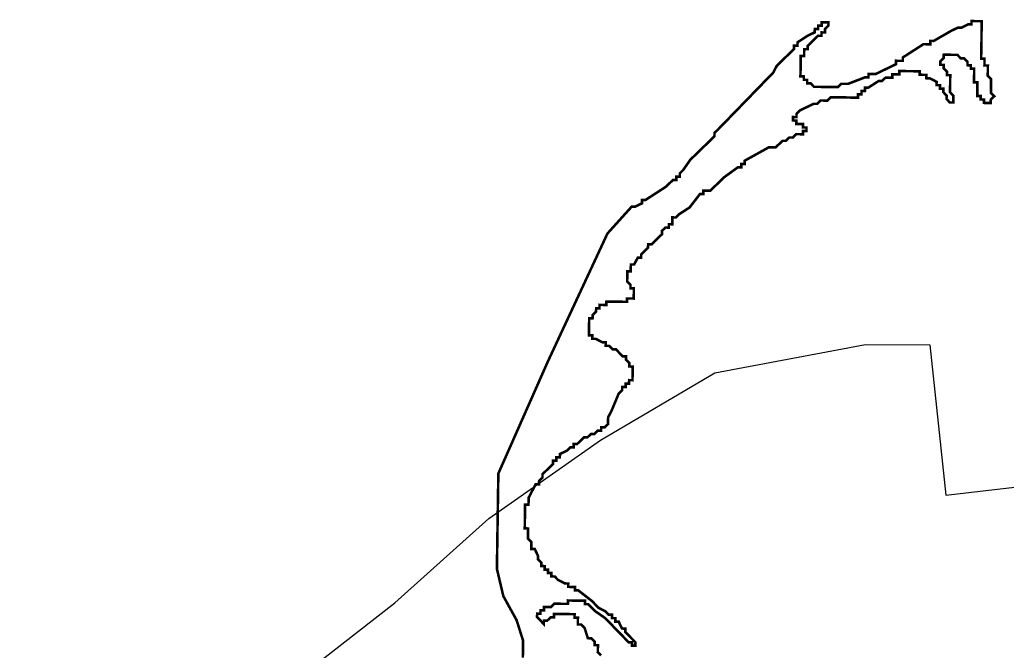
# Model space of a CAD drawing. Header units: metres. Extents: x 264905 to 267425, y 2153187 to 2156140.
# Drawn here: x 265119 to 266272, y 2155402 to 2156140 of the extents above; entities that cross this region are included whole.
import ezdxf

# ---------------------------------------------------------------- set-up
doc = ezdxf.new("R2010")
doc.units = ezdxf.units.M
doc.layers.add('HIGH TIDE LINE', color=6, linetype='Continuous')
doc.layers.add('village', color=3, linetype='Continuous')

msp = doc.modelspace()

# ---------------------------------------------------------------- linework, layer by layer
at = {"layer": 'HIGH TIDE LINE', "lineweight": 0}
msp.add_lwpolyline([(265797.9, 2155397.5, 3, 3, 0), (265793.9, 2155401.5, 3, 3, 0), (265794, 2155405.5, 3, 3, 0), (265794.1, 2155409.4, 3, 3, 0), (265790.1, 2155409.5, 3, 3, 0), (265790.2, 2155413.5, 3, 3, 0), (265786.2, 2155417.5, 3, 3, 0), (265782.3, 2155417.6, 3, 3, 0), (265778.5, 2155429.6, 3, 3, 0), (265774.5, 2155433.6, 3, 3, 0), (265770.6, 2155433.7, 3, 3, 0), (265770.6, 2155437.6, 3, 3, 0), (265770.7, 2155441.6, 3, 3, 0), (265766.7, 2155441.7, 3, 3, 0), (265766.8, 2155445.6, 3, 3, 0), (265762.8, 2155445.7, 3, 3, 0), (265758.8, 2155445.8, 3, 3, 0), (265754.8, 2155445.8, 3, 3, 0), (265750.9, 2155445.9, 3, 3, 0), (265746.9, 2155445.9, 3, 3, 0), (265742.9, 2155446, 3, 3, 0), (265742.9, 2155442, 3, 3, 0), (265738.9, 2155442.1, 3, 3, 0), (265734.9, 2155438.2, 3, 3, 0), (265730.9, 2155438.2, 3, 3, 0), (265730.8, 2155434.2, 3, 3, 0), (265723, 2155442.3, 3, 3, 0), (265723.1, 2155446.3, 3, 3, 0), (265727, 2155446.2, 3, 3, 0), (265727.1, 2155450.2, 3, 3, 0), (265731.1, 2155450.1, 3, 3, 0), (265731.1, 2155454.1, 3, 3, 0), (265735.1, 2155454.1, 3, 3, 0), (265739.1, 2155454, 3, 3, 0), (265743.1, 2155457.9, 3, 3, 0), (265747.1, 2155457.9, 3, 3, 0), (265751.1, 2155457.8, 3, 3, 0), (265755, 2155457.7, 3, 3, 0), (265759, 2155457.7, 3, 3, 0), (265759.1, 2155461.7, 3, 3, 0), (265763, 2155461.6, 3, 3, 0), (265767, 2155461.5, 3, 3, 0), (265771, 2155461.5, 3, 3, 0), (265775, 2155461.4, 3, 3, 0), (265778.9, 2155461.4, 3, 3, 0), (265778.9, 2155457.4, 3, 3, 0), (265782.9, 2155457.3, 3, 3, 0), (265786.8, 2155453.3, 3, 3, 0), (265790.7, 2155449.3, 3, 3, 0), (265802.5, 2155441.1, 3, 3, 0), (265806.4, 2155437.1, 3, 3, 0), (265810.3, 2155433.1, 3, 3, 0), (265814.2, 2155429, 3, 3, 0), (265829.9, 2155412.9, 3, 3, 0), (265833.9, 2155412.8, 3, 3, 0), (265833.8, 2155408.9, 3, 3, 0), (265837.8, 2155408.8, 3, 3, 0), (265837.9, 2155412.8, 3, 3, 0), (265833.9, 2155416.8, 3, 3, 0), (265830, 2155420.8, 3, 3, 0), (265826.1, 2155424.9, 3, 3, 0), (265826.2, 2155428.8, 3, 3, 0), (265822.2, 2155428.9, 3, 3, 0), (265818.3, 2155436.9, 3, 3, 0), (265814.4, 2155437, 3, 3, 0), (265814.4, 2155441, 3, 3, 0), (265810.4, 2155441, 3, 3, 0), (265810.5, 2155445, 3, 3, 0), (265806.5, 2155445, 3, 3, 0), (265802.6, 2155449.1, 3, 3, 0), (265794.7, 2155453.2, 3, 3, 0), (265790.8, 2155457.2, 3, 3, 0), (265786.9, 2155461.2, 3, 3, 0), (265771.2, 2155473.4, 3, 3, 0), (265767.2, 2155473.5, 3, 3, 0), (265767.2, 2155477.4, 3, 3, 0), (265763.3, 2155477.5, 3, 3, 0), (265759.3, 2155477.6, 3, 3, 0), (265759.4, 2155481.5, 3, 3, 0), (265755.4, 2155481.6, 3, 3, 0), (265747.5, 2155485.7, 3, 3, 0), (265743.6, 2155489.7, 3, 3, 0), (265739.6, 2155489.8, 3, 3, 0), (265739.7, 2155493.8, 3, 3, 0), (265735.7, 2155493.8, 3, 3, 0), (265735.7, 2155497.8, 3, 3, 0), (265731.8, 2155497.8, 3, 3, 0), (265731.8, 2155501.8, 3, 3, 0), (265727.9, 2155501.9, 3, 3, 0), (265727.9, 2155505.9, 3, 3, 0), (265724, 2155509.9, 3, 3, 0), (265724.1, 2155513.9, 3, 3, 0), (265720.2, 2155521.9, 3, 3, 0), (265716.2, 2155521.9, 3, 3, 0), (265716.3, 2155525.9, 3, 3, 0), (265716.3, 2155529.9, 3, 3, 0), (265712.4, 2155533.9, 3, 3, 0), (265712.5, 2155537.9, 3, 3, 0), (265712.5, 2155541.9, 3, 3, 0), (265712.6, 2155545.8, 3, 3, 0), (265708.6, 2155545.9, 3, 3, 0), (265708.7, 2155549.9, 3, 3, 0), (265708.7, 2155553.9, 3, 3, 0), (265708.8, 2155557.8, 3, 3, 0), (265708.9, 2155561.8, 3, 3, 0), (265708.9, 2155565.8, 3, 3, 0), (265709, 2155569.8, 3, 3, 0), (265709, 2155573.7, 3, 3, 0), (265713, 2155573.7, 3, 3, 0), (265713.1, 2155577.7, 3, 3, 0), (265713.1, 2155581.6, 3, 3, 0), (265721.3, 2155597.4, 3, 3, 0), (265725.3, 2155597.4, 3, 3, 0), (265725.4, 2155601.3, 3, 3, 0), (265729.4, 2155605.2, 3, 3, 0), (265729.4, 2155609.2, 3, 3, 0), (265741.5, 2155621, 3, 3, 0), (265741.6, 2155624.9, 3, 3, 0), (265745.6, 2155624.9, 3, 3, 0), (265745.6, 2155628.9, 3, 3, 0), (265749.6, 2155628.8, 3, 3, 0), (265749.7, 2155632.8, 3, 3, 0), (265757.7, 2155636.6, 3, 3, 0), (265761.7, 2155640.6, 3, 3, 0), (265765.7, 2155640.5, 3, 3, 0), (265765.7, 2155644.5, 3, 3, 0), (265769.7, 2155644.4, 3, 3, 0), (265777.8, 2155652.2, 3, 3, 0), (265781.8, 2155652.2, 3, 3, 0), (265785.8, 2155656.1, 3, 3, 0), (265789.8, 2155656, 3, 3, 0), (265793.8, 2155660, 3, 3, 0), (265797.8, 2155659.9, 3, 3, 0), (265797.8, 2155663.9, 3, 3, 0), (265801.8, 2155663.8, 3, 3, 0), (265805.9, 2155667.7, 3, 3, 0), (265805.9, 2155671.7, 3, 3, 0), (265806, 2155675.7, 3, 3, 0), (265810.1, 2155683.6, 3, 3, 0), (265818.3, 2155703.3, 3, 3, 0), (265822.3, 2155707.3, 3, 3, 0), (265822.4, 2155711.2, 3, 3, 0), (265826.4, 2155711.2, 3, 3, 0), (265826.4, 2155715.1, 3, 3, 0), (265830.4, 2155715.1, 3, 3, 0), (265830.5, 2155719.1, 3, 3, 0), (265834.4, 2155719, 3, 3, 0), (265834.5, 2155723, 3, 3, 0), (265834.6, 2155727, 3, 3, 0), (265834.6, 2155730.9, 3, 3, 0), (265834.7, 2155734.9, 3, 3, 0), (265830.7, 2155735, 3, 3, 0), (265830.8, 2155738.9, 3, 3, 0), (265826.8, 2155743, 3, 3, 0), (265826.9, 2155747, 3, 3, 0), (265822.9, 2155747, 3, 3, 0), (265819, 2155751, 3, 3, 0), (265815.1, 2155755.1, 3, 3, 0), (265811.1, 2155755.1, 3, 3, 0), (265807.2, 2155759.2, 3, 3, 0), (265803.2, 2155759.2, 3, 3, 0), (265803.3, 2155763.2, 3, 3, 0), (265799.3, 2155763.3, 3, 3, 0), (265791.4, 2155767.4, 3, 3, 0), (265787.5, 2155767.4, 3, 3, 0), (265787.5, 2155771.4, 3, 3, 0), (265783.5, 2155771.5, 3, 3, 0), (265783.6, 2155775.4, 3, 3, 0), (265783.7, 2155779.4, 3, 3, 0), (265783.7, 2155783.4, 3, 3, 0), (265783.8, 2155787.4, 3, 3, 0), (265783.8, 2155791.3, 3, 3, 0), (265787.8, 2155791.3, 3, 3, 0), (265787.9, 2155795.2, 3, 3, 0), (265791.9, 2155799.2, 3, 3, 0), (265792, 2155803.1, 3, 3, 0), (265795.9, 2155803.1, 3, 3, 0), (265796, 2155807.1, 3, 3, 0), (265800, 2155807, 3, 3, 0), (265803.9, 2155806.9, 3, 3, 0), (265804, 2155810.9, 3, 3, 0), (265808, 2155810.9, 3, 3, 0), (265812, 2155810.8, 3, 3, 0), (265815.9, 2155810.7, 3, 3, 0), (265819.9, 2155810.7, 3, 3, 0), (265823.9, 2155810.6, 3, 3, 0), (265827.9, 2155810.6, 3, 3, 0), (265827.9, 2155814.5, 3, 3, 0), (265831.9, 2155814.5, 3, 3, 0), (265835.9, 2155814.4, 3, 3, 0), (265835.9, 2155818.4, 3, 3, 0), (265836, 2155822.4, 3, 3, 0), (265836, 2155826.3, 3, 3, 0), (265832.1, 2155826.4, 3, 3, 0), (265832.1, 2155830.4, 3, 3, 0), (265828.2, 2155834.4, 3, 3, 0), (265828.3, 2155838.4, 3, 3, 0), (265828.3, 2155842.4, 3, 3, 0), (265828.4, 2155846.3, 3, 3, 0), (265832.4, 2155846.3, 3, 3, 0), (265832.4, 2155850.3, 3, 3, 0), (265832.5, 2155854.2, 3, 3, 0), (265836.4, 2155854.2, 3, 3, 0), (265840.5, 2155862.1, 3, 3, 0), (265844.5, 2155862, 3, 3, 0), (265844.6, 2155866, 3, 3, 0), (265848.6, 2155869.9, 3, 3, 0), (265852.6, 2155873.8, 3, 3, 0), (265852.7, 2155877.8, 3, 3, 0), (265856.7, 2155877.7, 3, 3, 0), (265864.7, 2155885.6, 3, 3, 0), (265868.8, 2155889.5, 3, 3, 0), (265868.8, 2155893.5, 3, 3, 0), (265872.9, 2155897.4, 3, 3, 0), (265876.8, 2155897.3, 3, 3, 0), (265876.9, 2155901.3, 3, 3, 0), (265880.9, 2155901.2, 3, 3, 0), (265880.9, 2155905.2, 3, 3, 0), (265881, 2155909.2, 3, 3, 0), (265885, 2155909.1, 3, 3, 0), (265889, 2155913, 3, 3, 0), (265901.1, 2155920.8, 3, 3, 0), (265913.2, 2155936.5, 3, 3, 0), (265917.2, 2155936.5, 3, 3, 0), (265917.2, 2155940.5, 3, 3, 0), (265921.2, 2155940.4, 3, 3, 0), (265925.2, 2155940.3, 3, 3, 0), (265941.3, 2155956, 3, 3, 0), (265957.4, 2155967.7, 3, 3, 0), (265961.4, 2155967.6, 3, 3, 0), (265961.4, 2155971.6, 3, 3, 0), (265965.4, 2155971.6, 3, 3, 0), (265965.5, 2155975.5, 3, 3, 0), (265993.5, 2155991, 3, 3, 0), (265997.5, 2155991, 3, 3, 0), (266001.5, 2155990.9, 3, 3, 0), (266009.6, 2155998.7, 3, 3, 0), (266013.5, 2155998.7, 3, 3, 0), (266017.6, 2156002.6, 3, 3, 0), (266021.5, 2156002.5, 3, 3, 0), (266025.6, 2156006.4, 3, 3, 0), (266029.5, 2156006.4, 3, 3, 0), (266033.5, 2156006.3, 3, 3, 0), (266033.6, 2156010.3, 3, 3, 0), (266037.6, 2156010.2, 3, 3, 0), (266037.6, 2156014.2, 3, 3, 0), (266033.6, 2156014.3, 3, 3, 0), (266033.7, 2156018.3, 3, 3, 0), (266029.7, 2156018.3, 3, 3, 0), (266025.7, 2156018.4, 3, 3, 0), (266025.8, 2156022.3, 3, 3, 0), (266021.8, 2156022.4, 3, 3, 0), (266021.9, 2156026.4, 3, 3, 0), (266025.9, 2156026.3, 3, 3, 0), (266025.9, 2156030.3, 3, 3, 0), (266030, 2156034.2, 3, 3, 0), (266038, 2156038.1, 3, 3, 0), (266046, 2156041.9, 3, 3, 0), (266050, 2156041.9, 3, 3, 0), (266054, 2156045.8, 3, 3, 0), (266058, 2156045.7, 3, 3, 0), (266061.9, 2156045.7, 3, 3, 0), (266066, 2156049.6, 3, 3, 0), (266069.9, 2156049.5, 3, 3, 0), (266081.9, 2156049.4, 3, 3, 0), (266085.8, 2156049.3, 3, 3, 0), (266089.8, 2156049.2, 3, 3, 0), (266093.8, 2156049.2, 3, 3, 0), (266097.8, 2156049.1, 3, 3, 0), (266097.8, 2156053.1, 3, 3, 0), (266101.8, 2156053, 3, 3, 0), (266101.9, 2156057, 3, 3, 0), (266105.8, 2156056.9, 3, 3, 0), (266105.9, 2156060.9, 3, 3, 0), (266109.9, 2156060.9, 3, 3, 0), (266121.9, 2156068.6, 3, 3, 0), (266125.9, 2156068.6, 3, 3, 0), (266129.9, 2156072.5, 3, 3, 0), (266133.9, 2156072.4, 3, 3, 0), (266137.9, 2156072.4, 3, 3, 0), (266137.9, 2156076.4, 3, 3, 0), (266141.9, 2156076.3, 3, 3, 0), (266145.9, 2156076.2, 3, 3, 0), (266145.9, 2156080.2, 3, 3, 0), (266149.9, 2156080.2, 3, 3, 0), (266153.9, 2156080.1, 3, 3, 0), (266157.9, 2156080, 3, 3, 0), (266161.8, 2156080, 3, 3, 0), (266165.8, 2156079.9, 3, 3, 0), (266169.8, 2156079.9, 3, 3, 0), (266169.7, 2156075.9, 3, 3, 0), (266173.7, 2156075.8, 3, 3, 0), (266177.7, 2156075.8, 3, 3, 0), (266177.6, 2156071.8, 3, 3, 0), (266181.6, 2156071.7, 3, 3, 0), (266189.5, 2156067.6, 3, 3, 0), (266189.4, 2156063.7, 3, 3, 0), (266193.4, 2156063.6, 3, 3, 0), (266193.3, 2156059.6, 3, 3, 0), (266197.3, 2156059.6, 3, 3, 0), (266197.3, 2156055.6, 3, 3, 0), (266201.2, 2156051.6, 3, 3, 0), (266201.1, 2156047.6, 3, 3, 0), (266205, 2156043.5, 3, 3, 0), (266209, 2156043.5, 3, 3, 0), (266209.1, 2156047.5, 3, 3, 0), (266209.1, 2156051.4, 3, 3, 0), (266205.2, 2156055.5, 3, 3, 0), (266205.3, 2156059.4, 3, 3, 0), (266205.3, 2156063.4, 3, 3, 0), (266205.4, 2156067.4, 3, 3, 0), (266205.4, 2156071.4, 3, 3, 0), (266205.5, 2156075.4, 3, 3, 0), (266201.5, 2156075.4, 3, 3, 0), (266201.6, 2156079.4, 3, 3, 0), (266197.7, 2156083.4, 3, 3, 0), (266197.7, 2156087.4, 3, 3, 0), (266193.8, 2156087.5, 3, 3, 0), (266193.8, 2156091.4, 3, 3, 0), (266197.8, 2156095.3, 3, 3, 0), (266197.9, 2156099.3, 3, 3, 0), (266201.9, 2156099.3, 3, 3, 0), (266205.9, 2156099.2, 3, 3, 0), (266209.8, 2156099.1, 3, 3, 0), (266213.8, 2156099.1, 3, 3, 0), (266217.7, 2156095.1, 3, 3, 0), (266221.7, 2156095, 3, 3, 0), (266225.6, 2156091, 3, 3, 0), (266225.6, 2156087, 3, 3, 0), (266229.5, 2156086.9, 3, 3, 0), (266229.5, 2156082.9, 3, 3, 0), (266233.4, 2156082.9, 3, 3, 0), (266233.4, 2156078.9, 3, 3, 0), (266233.3, 2156074.9, 3, 3, 0), (266233.3, 2156071, 3, 3, 0), (266233.2, 2156067, 3, 3, 0), (266237.2, 2156066.9, 3, 3, 0), (266237.1, 2156059, 3, 3, 0), (266237, 2156055, 3, 3, 0), (266236.9, 2156051, 3, 3, 0), (266240.9, 2156051, 3, 3, 0), (266240.9, 2156047, 3, 3, 0), (266244.8, 2156046.9, 3, 3, 0), (266244.8, 2156043, 3, 3, 0), (266248.8, 2156042.9, 3, 3, 0), (266252.7, 2156042.8, 3, 3, 0), (266252.8, 2156046.8, 3, 3, 0), (266256.8, 2156050.7, 3, 3, 0), (266252.9, 2156054.8, 3, 3, 0), (266253, 2156058.7, 3, 3, 0), (266253, 2156062.7, 3, 3, 0), (266253.1, 2156066.7, 3, 3, 0), (266253.1, 2156070.7, 3, 3, 0), (266249.2, 2156074.7, 3, 3, 0), (266249.3, 2156078.7, 3, 3, 0), (266249.3, 2156082.7, 3, 3, 0), (266249.4, 2156086.6, 3, 3, 0), (266245.4, 2156086.7, 3, 3, 0), (266245.5, 2156090.7, 3, 3, 0), (266245.5, 2156094.6, 3, 3, 0), (266241.6, 2156094.7, 3, 3, 0), (266241.6, 2156098.7, 3, 3, 0), (266241.7, 2156102.6, 3, 3, 0), (266241.7, 2156106.6, 3, 3, 0), (266241.8, 2156110.6, 3, 3, 0), (266241.9, 2156114.6, 3, 3, 0), (266241.9, 2156118.6, 3, 3, 0), (266242, 2156122.5, 3, 3, 0), (266242, 2156126.5, 3, 3, 0), (266242.1, 2156130.5, 3, 3, 0), (266242.2, 2156134.5, 3, 3, 0), (266242.2, 2156138.4, 3, 3, 0), (266238.2, 2156138.5, 3, 3, 0), (266234.3, 2156138.5, 3, 3, 0), (266230.3, 2156138.6, 3, 3, 0), (266230.2, 2156134.6, 3, 3, 0), (266226.3, 2156134.7, 3, 3, 0), (266218.3, 2156130.8, 3, 3, 0), (266214.3, 2156130.9, 3, 3, 0), (266206.3, 2156127, 3, 3, 0), (266186.2, 2156115.4, 3, 3, 0), (266182.2, 2156115.5, 3, 3, 0), (266182.2, 2156111.5, 3, 3, 0), (266178.2, 2156111.5, 3, 3, 0), (266174.2, 2156111.6, 3, 3, 0), (266150.1, 2156096.1, 3, 3, 0), (266150.1, 2156092.1, 3, 3, 0), (266146.1, 2156092.1, 3, 3, 0), (266142.1, 2156092.2, 3, 3, 0), (266142.1, 2156088.2, 3, 3, 0), (266118.1, 2156076.6, 3, 3, 0), (266114.1, 2156076.7, 3, 3, 0), (266110.1, 2156076.8, 3, 3, 0), (266110, 2156072.8, 3, 3, 0), (266106.1, 2156072.9, 3, 3, 0), (266086.1, 2156065.2, 3, 3, 0), (266082.1, 2156065.3, 3, 3, 0), (266078.1, 2156065.3, 3, 3, 0), (266074.1, 2156061.4, 3, 3, 0), (266070.1, 2156061.5, 3, 3, 0), (266066.1, 2156061.5, 3, 3, 0), (266062.2, 2156061.6, 3, 3, 0), (266058.2, 2156061.6, 3, 3, 0), (266054.2, 2156061.7, 3, 3, 0), (266050.2, 2156061.7, 3, 3, 0), (266046.3, 2156061.8, 3, 3, 0), (266042.4, 2156065.8, 3, 3, 0), (266038.4, 2156065.9, 3, 3, 0), (266038.4, 2156069.9, 3, 3, 0), (266034.5, 2156069.9, 3, 3, 0), (266034.5, 2156073.9, 3, 3, 0), (266030.5, 2156074, 3, 3, 0), (266030.6, 2156077.9, 3, 3, 0), (266030.7, 2156081.9, 3, 3, 0), (266030.7, 2156085.9, 3, 3, 0), (266030.8, 2156089.9, 3, 3, 0), (266030.8, 2156093.8, 3, 3, 0), (266030.9, 2156097.8, 3, 3, 0), (266034.9, 2156097.8, 3, 3, 0), (266034.9, 2156101.7, 3, 3, 0), (266035, 2156105.7, 3, 3, 0), (266039, 2156105.7, 3, 3, 0), (266039, 2156109.6, 3, 3, 0), (266043.1, 2156113.5, 3, 3, 0), (266047.1, 2156117.5, 3, 3, 0), (266051.1, 2156121.4, 3, 3, 0), (266055.1, 2156121.3, 3, 3, 0), (266055.2, 2156125.3, 3, 3, 0), (266059.1, 2156125.2, 3, 3, 0), (266059.2, 2156129.2, 3, 3, 0), (266063.2, 2156133.1, 3, 3, 0), (266063.3, 2156137.1, 3, 3, 0), (266059.3, 2156137.2, 3, 3, 0), (266055.3, 2156137.2, 3, 3, 0), (266055.3, 2156133.3, 3, 3, 0), (266051.3, 2156133.3, 3, 3, 0), (266051.2, 2156129.3, 3, 3, 0), (266047.3, 2156129.4, 3, 3, 0), (266047.2, 2156125.4, 3, 3, 0), (266039.2, 2156121.6, 3, 3, 0), (266027.2, 2156113.8, 3, 3, 0), (266027.1, 2156109.8, 3, 3, 0), (266023.1, 2156109.9, 3, 3, 0), (266023.1, 2156105.9, 3, 3, 0), (266019, 2156102, 3, 3, 0), (266002.9, 2156086.3, 3, 3, 0), (265998.8, 2156078.4, 3, 3, 0), (265934.2, 2156011.8, 3, 3, 0), (265930.2, 2156007.9, 3, 3, 0), (265930.1, 2156003.9, 3, 3, 0), (265926.1, 2156000, 3, 3, 0), (265905.9, 2155980.4, 3, 3, 0), (265901.9, 2155976.5, 3, 3, 0), (265893.7, 2155964.7, 3, 3, 0), (265889.7, 2155960.7, 3, 3, 0), (265889.7, 2155956.8, 3, 3, 0), (265885.7, 2155956.8, 3, 3, 0), (265885.6, 2155952.9, 3, 3, 0), (265881.6, 2155952.9, 3, 3, 0), (265877.6, 2155949, 3, 3, 0), (265873.6, 2155945.1, 3, 3, 0), (265849.5, 2155929.5, 3, 3, 0), (265845.5, 2155929.6, 3, 3, 0), (265845.5, 2155925.6, 3, 3, 0), (265837.5, 2155921.8, 3, 3, 0), (265833.5, 2155921.8, 3, 3, 0), (265805.2, 2155890.4, 3, 3, 0), (265735.4, 2155740.4, 3, 3, 0), (265677.8, 2155610, 3, 3, 0), (265677, 2155558.3, 3, 3, 0), (265676.1, 2155498.7, 3, 3, 0), (265683.6, 2155466.8, 3, 3, 0), (265699.1, 2155438.7, 3, 3, 0), (265706.7, 2155414.7, 3, 3, 0), (265706.4, 2155394.8, 3, 3, 0)], format="xyseb", dxfattribs=at)
at = {"layer": 'village', "color": 3}
msp.add_polyline3d([(265202.3, 2154616.2, 0), (265163.3, 2154696.2, 0), (265119, 2154757.2, 0), (265177.5, 2154776.9, 0), (265230.3, 2154896.4, 0), (265278.4, 2154963.4, 0), (265342.2, 2154995.8, 0), (265298.8, 2155049.3, 0), (265167, 2155070.1, 0), (265124.5, 2155060.9, 0), (265454.5, 2155267, 0), (265471.9, 2155392.7, 0), (265556.8, 2155458.9, 0), (265666.6, 2155557.6, 0), (265797, 2155648.8, 0), (265930.7, 2155727.5, 0), (266106.6, 2155760.6, 0), (266181.5, 2155760.3, 0), (266200.4, 2155584.8, 0), (266514.7, 2155621.4, 0)], dxfattribs=at)

doc.saveas('drawing.dxf')
